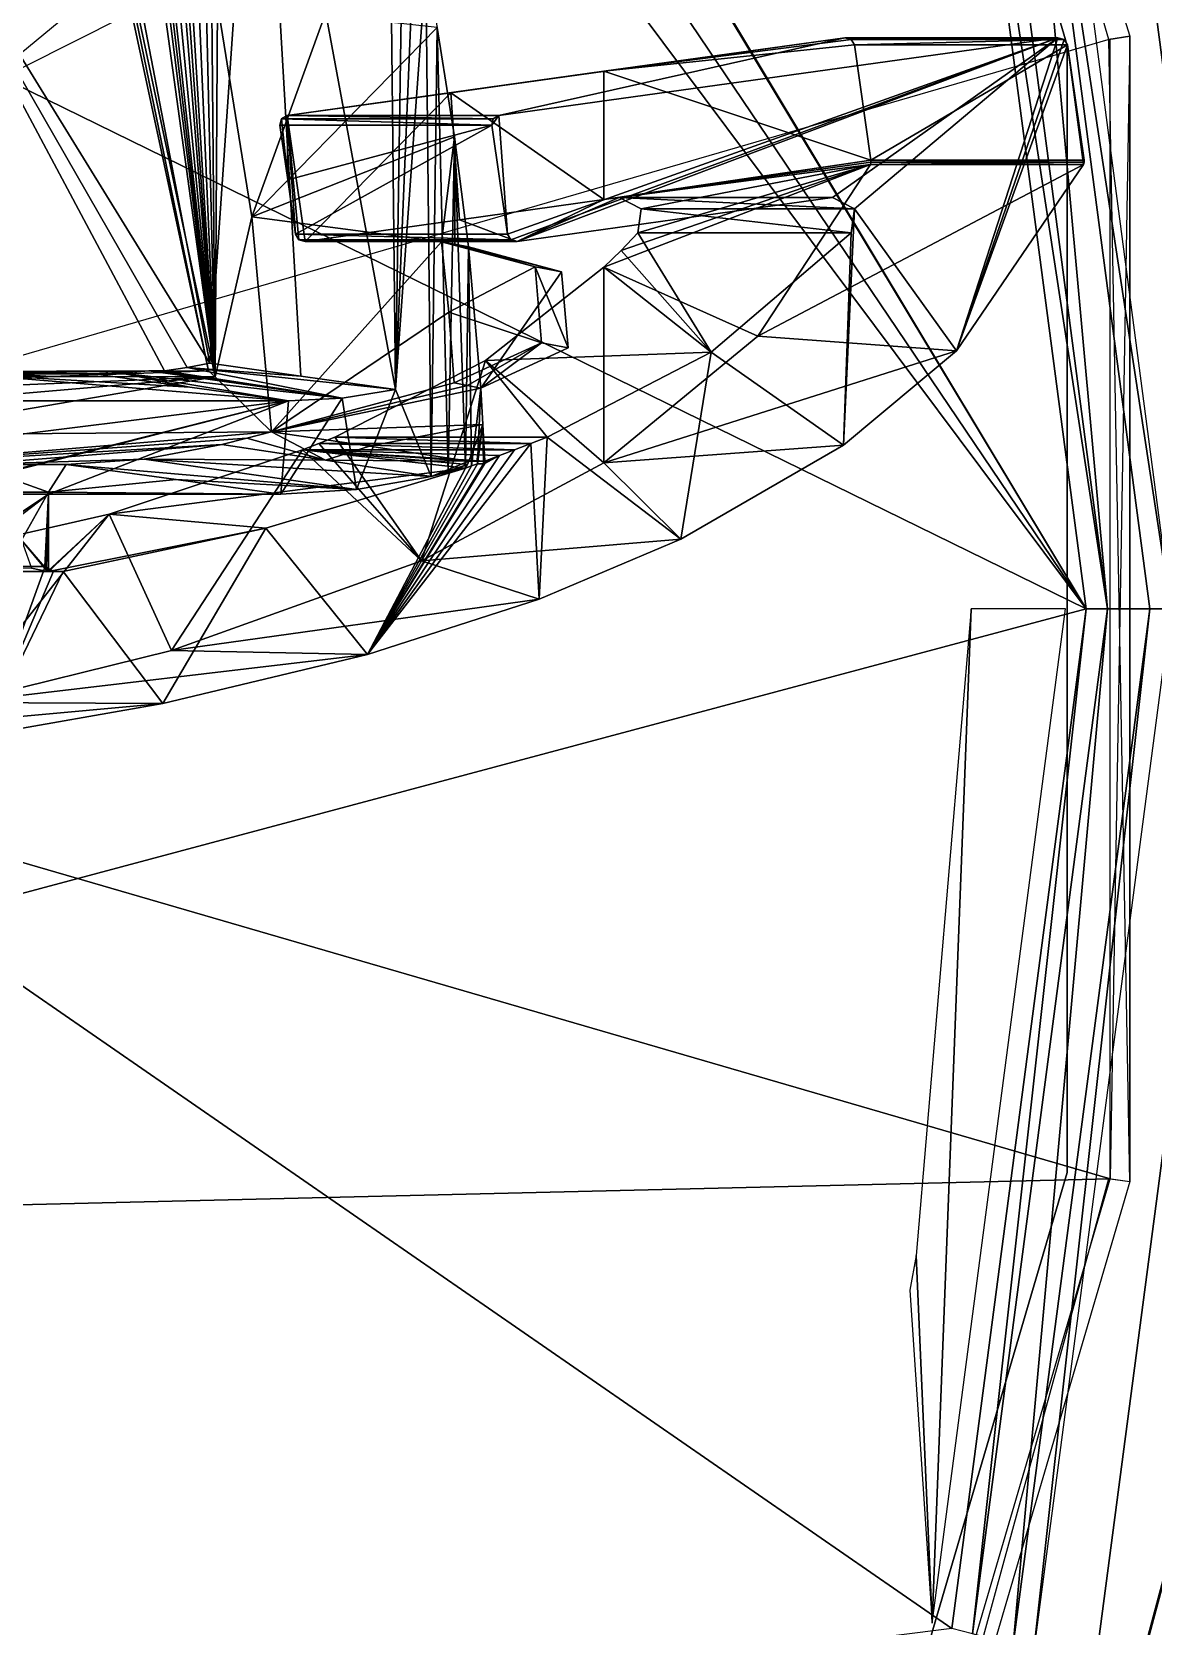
# Model space of a CAD drawing. Header units: millimetres. Extents: x -228 to 228, y -204 to 237.
# Drawn here: x 68.11 to 94.58, y -24.02 to 13.62 of the extents above; entities that cross this region are included whole.
import ezdxf

# ---------------------------------------------------------------- set-up
doc = ezdxf.new("R2010")
doc.units = ezdxf.units.MM
doc.header["$LTSCALE"] = 127.314815
for name, color, linetype in [('1', 7, 'CONTINUOUS'), ('13', 7, 'CONTINUOUS'), ('2215', 7, 'CONTINUOUS'), ('2216', 7, 'CONTINUOUS'), ('2217', 7, 'CONTINUOUS'), ('2218', 7, 'CONTINUOUS'), ('2390', 7, 'CONTINUOUS'), ('2518', 7, 'CONTINUOUS'), ('28', 7, 'CONTINUOUS'), ('3519', 7, 'CONTINUOUS'), ('3522', 7, 'CONTINUOUS'), ('3599', 7, 'CONTINUOUS'), ('3632', 7, 'CONTINUOUS'), ('4964', 7, 'CONTINUOUS'), ('4965', 7, 'CONTINUOUS'), ('4966', 7, 'CONTINUOUS'), ('4967', 7, 'CONTINUOUS'), ('4968', 7, 'CONTINUOUS'), ('4969', 7, 'CONTINUOUS'), ('4970', 7, 'CONTINUOUS'), ('4971', 7, 'CONTINUOUS'), ('4972', 7, 'CONTINUOUS'), ('4973', 7, 'CONTINUOUS'), ('4974', 7, 'CONTINUOUS'), ('4975', 7, 'CONTINUOUS'), ('4989', 7, 'CONTINUOUS'), ('4990', 7, 'CONTINUOUS'), ('5002', 7, 'CONTINUOUS'), ('5003', 7, 'CONTINUOUS'), ('5005', 7, 'CONTINUOUS'), ('5007', 7, 'CONTINUOUS'), ('5009', 7, 'CONTINUOUS'), ('5011', 7, 'CONTINUOUS'), ('5012', 7, 'CONTINUOUS'), ('5013', 7, 'CONTINUOUS'), ('5014', 7, 'CONTINUOUS'), ('5080', 7, 'CONTINUOUS'), ('5081', 7, 'CONTINUOUS'), ('5082', 7, 'CONTINUOUS'), ('5134', 7, 'CONTINUOUS'), ('5161', 7, 'CONTINUOUS'), ('5168', 7, 'CONTINUOUS'), ('5180', 7, 'CONTINUOUS'), ('5183', 7, 'CONTINUOUS'), ('5184', 7, 'CONTINUOUS'), ('5185', 7, 'CONTINUOUS'), ('5186', 7, 'CONTINUOUS'), ('5192', 7, 'CONTINUOUS'), ('5194', 7, 'CONTINUOUS'), ('5253', 7, 'CONTINUOUS'), ('5254', 7, 'CONTINUOUS'), ('5279', 7, 'CONTINUOUS'), ('777', 7, 'CONTINUOUS'), ('778', 7, 'CONTINUOUS')]:
    doc.layers.add(name, color=color, linetype=linetype)

msp = doc.modelspace()

# ---------------------------------------------------------------- linework, layer by layer
at = {"layer": '1', "color": 5, "linetype": 'Continuous'}
for points in [[(96.5, 0, 1037.893), (153.046, 34.485, 1032.773), (93.212, 24.976, 1037.893), (96.5, 0, 1037.893)], [(93.212, -24.976, 1037.893), (170.748, -9.285, 1031.221), (96.5, 0, 1037.893), (93.212, -24.976, 1037.893)], [(163.91, -48.728, 1031.221), (170.748, -9.285, 1031.221), (93.212, -24.976, 1037.893), (163.91, -48.728, 1031.221)]]:
    msp.add_3dface(points, dxfattribs=at)
at = {"layer": '13', "color": 5, "linetype": 'Continuous'}
for points in [[(96.5, 0, 1037.893), (93.212, 24.976, 1037.893), (96.5, 0, 1035.889), (96.5, 0, 1037.893)], [(96.5, 0, 1035.889), (93.212, 24.976, 1037.893), (93.212, 24.976, 1035.889), (96.5, 0, 1035.889)], [(93.212, -24.976, 1037.893), (96.5, 0, 1037.893), (93.212, -24.976, 1035.889), (93.212, -24.976, 1037.893)], [(93.212, -24.976, 1035.889), (96.5, 0, 1037.893), (96.5, 0, 1035.889), (93.212, -24.976, 1035.889)]]:
    msp.add_3dface(points, dxfattribs=at)
at = {"layer": '2215', "color": 5, "linetype": 'Continuous'}
for points in [[(85.051, 38.841, 1083.89), (92.548, 13.306, 1082.49), (92.548, 13.306, 1083.89), (85.051, 38.841, 1083.89)], [(92.548, 13.306, 1082.49), (92.548, -13.306, 1082.49), (92.548, 13.306, 1083.89), (92.548, 13.306, 1082.49)], [(92.548, 13.306, 1083.89), (92.548, -13.306, 1082.49), (92.548, -13.306, 1083.89), (92.548, 13.306, 1083.89)], [(92.548, -13.306, 1083.89), (85.051, -38.841, 1082.49), (85.051, -38.841, 1083.89), (92.548, -13.306, 1083.89)]]:
    msp.add_3dface(points, dxfattribs=at)
at = {"layer": '2216', "color": 5, "linetype": 'Continuous'}
for points in [[(93.569, 13.453, 1086.02), (47.289, 0, 1088.256), (93.569, -13.453, 1086.02), (93.569, 13.453, 1086.02)], [(47.289, 0, 1088.256), (44.975, -14.613, 1088.256), (93.569, -13.453, 1086.02), (47.289, 0, 1088.256)], [(93.569, -13.453, 1086.02), (44.975, -14.613, 1088.256), (85.989, -39.27, 1086.02), (93.569, -13.453, 1086.02)]]:
    msp.add_3dface(points, dxfattribs=at)
at = {"layer": '2217', "color": 5, "linetype": 'Continuous'}
for points in [[(94.033, 13.52, 1082.49), (93.538, 13.448, 1081.99), (85.96, 39.257, 1081.99), (94.033, 13.52, 1082.49)], [(94.033, 13.52, 1082.49), (94.033, -13.52, 1082.49), (93.538, 13.448, 1081.99), (94.033, 13.52, 1082.49)], [(94.033, -13.52, 1082.49), (86.415, -39.464, 1082.49), (93.538, -13.448, 1081.99), (94.033, -13.52, 1082.49)]]:
    msp.add_3dface(points, dxfattribs=at)
at = {"layer": '2218', "color": 5, "linetype": 'Continuous'}
msp.add_3dface([(94.033, -13.52, 1085.521), (94.033, 13.52, 1085.521), (93.569, -13.453, 1086.02), (94.033, -13.52, 1085.521)], dxfattribs=at)
at = {"layer": '2390', "color": 6, "linetype": 'Continuous'}
for points in [[(88.983, -15.266, 1083.99), (89.36, -23.943, 1083.99), (90.283, 0, 1083.99), (88.983, -15.266, 1083.99)], [(89.36, -23.943, 1083.99), (92.512, 0, 1083.99), (90.283, 0, 1083.99), (89.36, -23.943, 1083.99)], [(88.838, -16.088, 1083.99), (89.36, -23.943, 1083.99), (88.983, -15.266, 1083.99), (88.838, -16.088, 1083.99)]]:
    msp.add_3dface(points, dxfattribs=at)
at = {"layer": '2518', "color": 6, "linetype": 'Continuous'}
msp.add_3dface([(66.749, 12.218, 1082.586), (78.505, 18.135, 1083.466), (77.713, 21.273, 1083.466), (66.749, 12.218, 1082.586)], dxfattribs=at)
at = {"layer": '28', "color": 5, "linetype": 'Continuous'}
for points in [[(96.5, 0, 1035.889), (93.212, 24.976, 1035.889), (152.865, 34.39, 1030.783), (96.5, 0, 1035.889)], [(93.212, -24.976, 1035.889), (96.5, 0, 1035.889), (170.52, -9.273, 1029.234), (93.212, -24.976, 1035.889)], [(163.692, -48.663, 1029.234), (93.212, -24.976, 1035.889), (170.52, -9.273, 1029.234), (163.692, -48.663, 1029.234)]]:
    msp.add_3dface(points, dxfattribs=at)
at = {"layer": '3519', "color": 5, "linetype": 'Continuous'}
for points in [[(93.5, 0, 1032.99), (90.314, 24.2, 1032.99), (91.28, 24.459, 1032.99), (93.5, 0, 1032.99)], [(94.5, 0, 1032.99), (93.5, 0, 1032.99), (91.28, 24.459, 1032.99), (94.5, 0, 1032.99)], [(90.314, -24.2, 1032.99), (93.5, 0, 1032.99), (91.28, -24.459, 1032.99), (90.314, -24.2, 1032.99)], [(91.28, -24.459, 1032.99), (93.5, 0, 1032.99), (94.5, 0, 1032.99), (91.28, -24.459, 1032.99)]]:
    msp.add_3dface(points, dxfattribs=at)
at = {"layer": '3522', "color": 5, "linetype": 'Continuous'}
for points in [[(89.831, 24.07, 1035.99), (93, 0, 1035.99), (83.056, 16.548, 1035.99), (89.831, 24.07, 1035.99)], [(93, 0, 1035.99), (83.581, 15.638, 1035.99), (83.056, 16.548, 1035.99), (93, 0, 1035.99)], [(93, 0, 1035.99), (83.056, 14.729, 1035.99), (83.581, 15.638, 1035.99), (93, 0, 1035.99)], [(82.007, 14.729, 1035.99), (93, 0, 1035.99), (64.505, 13.966, 1035.99), (82.007, 14.729, 1035.99)], [(93, 0, 1035.99), (82.007, 14.729, 1035.99), (83.056, 14.729, 1035.99), (93, 0, 1035.99)], [(64.505, 13.966, 1035.99), (93, 0, 1035.99), (65.593, -7.321, 1035.99), (64.505, 13.966, 1035.99)], [(93, 0, 1035.99), (89.831, -24.07, 1035.99), (65.593, -7.321, 1035.99), (93, 0, 1035.99)], [(65.593, -7.321, 1035.99), (89.831, -24.07, 1035.99), (59.839, -27.844, 1035.99), (65.593, -7.321, 1035.99)]]:
    msp.add_3dface(points, dxfattribs=at)
at = {"layer": '3599', "color": 5, "linetype": 'Continuous'}
for points in [[(89.831, 24.07, 1033.49), (90.314, 24.2, 1032.99), (93.5, 0, 1032.99), (89.831, 24.07, 1033.49)], [(93, 0, 1033.49), (89.831, 24.07, 1033.49), (93.5, 0, 1032.99), (93, 0, 1033.49)], [(89.831, -24.07, 1033.49), (93, 0, 1033.49), (90.314, -24.2, 1032.99), (89.831, -24.07, 1033.49)], [(93, 0, 1033.49), (93.5, 0, 1032.99), (90.314, -24.2, 1032.99), (93, 0, 1033.49)]]:
    msp.add_3dface(points, dxfattribs=at)
at = {"layer": '3632', "color": 5, "linetype": 'Continuous'}
for points in [[(91.763, 24.588, 1033.49), (95, 0, 1033.49), (91.28, 24.459, 1032.99), (91.763, 24.588, 1033.49)], [(95, 0, 1033.49), (94.5, 0, 1032.99), (91.28, 24.459, 1032.99), (95, 0, 1033.49)], [(91.763, -24.588, 1033.49), (91.28, -24.459, 1032.99), (94.5, 0, 1032.99), (91.763, -24.588, 1033.49)], [(95, 0, 1033.49), (91.763, -24.588, 1033.49), (94.5, 0, 1032.99), (95, 0, 1033.49)]]:
    msp.add_3dface(points, dxfattribs=at)
at = {"layer": '4964', "color": 6, "linetype": 'Continuous'}
for points in [[(81.611, 12.694, 1080.163), (87.299, 13.488, 1080.176), (74.134, 11.647, 1079.886), (81.611, 12.694, 1080.163)], [(74.134, 11.647, 1079.886), (87.299, 13.488, 1080.176), (79.135, 11.647, 1039.153), (74.134, 11.647, 1079.886)], [(79.135, 11.647, 1039.153), (87.299, 13.488, 1080.176), (92.332, 13.488, 1039.186), (79.135, 11.647, 1039.153)], [(78, 12.189, 1080.09), (81.611, 12.694, 1080.163), (74.134, 11.647, 1079.886), (78, 12.189, 1080.09)]]:
    msp.add_3dface(points, dxfattribs=at)
at = {"layer": '4965', "color": 6, "linetype": 'Continuous'}
for points in [[(92.938, 10.495, 1039.133), (87.905, 10.495, 1080.124), (85.248, 6.444, 1080.053), (92.938, 10.495, 1039.133)], [(89.941, 6.091, 1039.056), (92.938, 10.495, 1039.133), (85.248, 6.444, 1080.053), (89.941, 6.091, 1039.056)], [(81.611, 3.446, 1080.001), (89.941, 6.091, 1039.056), (85.248, 6.444, 1080.053), (81.611, 3.446, 1080.001)], [(87.269, 3.867, 1039.018), (89.941, 6.091, 1039.056), (81.611, 3.446, 1080.001), (87.269, 3.867, 1039.018)], [(83.427, 1.645, 1038.979), (87.269, 3.867, 1039.018), (81.611, 3.446, 1080.001), (83.427, 1.645, 1038.979)], [(77.307, 1.139, 1079.872), (83.427, 1.645, 1038.979), (81.611, 3.446, 1080.001), (77.307, 1.139, 1079.872)], [(80.087, 0.23, 1038.954), (83.427, 1.645, 1038.979), (77.307, 1.139, 1079.872), (80.087, 0.23, 1038.954)], [(71.402, -0.982, 1079.456), (80.087, 0.23, 1038.954), (77.307, 1.139, 1079.872), (71.402, -0.982, 1079.456)], [(76.035, -1.078, 1038.931), (80.087, 0.23, 1038.954), (71.402, -0.982, 1079.456), (76.035, -1.078, 1038.931)], [(66.428, -2.205, 1078.911), (76.035, -1.078, 1038.931), (71.402, -0.982, 1079.456), (66.428, -2.205, 1078.911)], [(71.202, -2.233, 1038.911), (76.035, -1.078, 1038.931), (66.428, -2.205, 1078.911), (71.202, -2.233, 1038.911)], [(60.482, -3.211, 1078.04), (71.202, -2.233, 1038.911), (66.428, -2.205, 1078.911), (60.482, -3.211, 1078.04)], [(66.982, -2.971, 1038.898), (71.202, -2.233, 1038.911), (60.482, -3.211, 1078.04), (66.982, -2.971, 1038.898)]]:
    msp.add_3dface(points, dxfattribs=at)
at = {"layer": '4966', "color": 6, "linetype": 'Continuous'}
for points in [[(92.56, 13.318, 1039.183), (87.527, 13.318, 1080.173), (87.918, 10.598, 1080.126), (92.56, 13.318, 1039.183)], [(92.951, 10.598, 1039.135), (92.56, 13.318, 1039.183), (87.918, 10.598, 1080.126), (92.951, 10.598, 1039.135)]]:
    msp.add_3dface(points, dxfattribs=at)
at = {"layer": '4967', "color": 6, "linetype": 'Continuous'}
for points in [[(73.964, 11.421, 1079.871), (78.964, 11.421, 1039.149), (74.148, 10.132, 1079.861), (73.964, 11.421, 1079.871)], [(78.964, 11.421, 1039.149), (74.331, 8.846, 1079.85), (74.148, 10.132, 1079.861), (78.964, 11.421, 1039.149)], [(79.334, 8.846, 1039.105), (74.331, 8.846, 1079.85), (78.964, 11.421, 1039.149), (79.334, 8.846, 1039.105)]]:
    msp.add_3dface(points, dxfattribs=at)
at = {"layer": '4968', "color": 6, "linetype": 'Continuous'}
for points in [[(78.964, 11.421, 1039.149), (73.964, 11.421, 1079.871), (74.002, 11.569, 1079.876), (78.964, 11.421, 1039.149)], [(74.134, 11.647, 1079.886), (79.002, 11.569, 1039.152), (74.002, 11.569, 1079.876), (74.134, 11.647, 1079.886)], [(79.002, 11.569, 1039.152), (78.964, 11.421, 1039.149), (74.002, 11.569, 1079.876), (79.002, 11.569, 1039.152)], [(74.134, 11.647, 1079.886), (79.135, 11.647, 1039.153), (79.002, 11.569, 1039.152), (74.134, 11.647, 1079.886)]]:
    msp.add_3dface(points, dxfattribs=at)
at = {"layer": '4969', "color": 6, "linetype": 'Continuous'}
for points in [[(82.02, 8.467, 1080.089), (82.416, 8.88, 1080.096), (84.144, 6.062, 1039.056), (82.02, 8.467, 1080.089)], [(84.144, 6.062, 1039.056), (82.416, 8.88, 1080.096), (87.449, 8.88, 1039.105), (84.144, 6.062, 1039.056)], [(81.611, 8.067, 1080.082), (82.02, 8.467, 1080.089), (84.144, 6.062, 1039.056), (81.611, 8.067, 1080.082)], [(78.821, 5.867, 1080.005), (81.611, 8.067, 1080.082), (84.144, 6.062, 1039.056), (78.821, 5.867, 1080.005)], [(80.272, 4.057, 1039.021), (78.821, 5.867, 1080.005), (84.144, 6.062, 1039.056), (80.272, 4.057, 1039.021)], [(75.263, 4.057, 1079.823), (78.821, 5.867, 1080.005), (80.272, 4.057, 1039.021), (75.263, 4.057, 1079.823)]]:
    msp.add_3dface(points, dxfattribs=at)
at = {"layer": '4970', "color": 6, "linetype": 'Continuous'}
for points in [[(78.201, 9.187, 1080.045), (79.562, 8.676, 1039.102), (81.611, 9.664, 1080.11), (78.201, 9.187, 1080.045)], [(87.008, 9.715, 1039.12), (81.975, 9.715, 1080.111), (79.562, 8.676, 1039.102), (87.008, 9.715, 1039.12)], [(79.562, 8.676, 1039.102), (81.975, 9.715, 1080.111), (81.611, 9.664, 1080.11), (79.562, 8.676, 1039.102)], [(74.558, 8.676, 1079.862), (79.562, 8.676, 1039.102), (78.201, 9.187, 1080.045), (74.558, 8.676, 1079.862)]]:
    msp.add_3dface(points, dxfattribs=at)
at = {"layer": '4971', "color": 6, "linetype": 'Continuous'}
for points in [[(81.975, 9.715, 1080.111), (87.008, 9.715, 1039.12), (87.526, 9.449, 1039.115), (81.975, 9.715, 1080.111)], [(82.493, 9.449, 1080.106), (81.975, 9.715, 1080.111), (87.526, 9.449, 1039.115), (82.493, 9.449, 1080.106)], [(87.449, 8.88, 1039.105), (82.416, 8.88, 1080.096), (82.493, 9.449, 1080.106), (87.449, 8.88, 1039.105)], [(87.449, 8.88, 1039.105), (82.493, 9.449, 1080.106), (87.526, 9.449, 1039.115), (87.449, 8.88, 1039.105)]]:
    msp.add_3dface(points, dxfattribs=at)
at = {"layer": '4972', "color": 6, "linetype": 'Continuous'}
for points in [[(74.331, 8.846, 1079.85), (79.334, 8.846, 1039.105), (79.413, 8.714, 1039.102), (74.331, 8.846, 1079.85)], [(74.331, 8.846, 1079.85), (79.413, 8.714, 1039.102), (74.409, 8.714, 1079.853), (74.331, 8.846, 1079.85)], [(79.562, 8.676, 1039.102), (74.558, 8.676, 1079.862), (74.409, 8.714, 1079.853), (79.562, 8.676, 1039.102)], [(79.413, 8.714, 1039.102), (79.562, 8.676, 1039.102), (74.409, 8.714, 1079.853), (79.413, 8.714, 1039.102)]]:
    msp.add_3dface(points, dxfattribs=at)
at = {"layer": '4973', "color": 6, "linetype": 'Continuous'}
for points in [[(92.332, 13.488, 1039.186), (87.299, 13.488, 1080.176), (87.449, 13.449, 1080.176), (92.332, 13.488, 1039.186)], [(92.332, 13.488, 1039.186), (87.449, 13.449, 1080.176), (92.482, 13.449, 1039.185), (92.332, 13.488, 1039.186)], [(87.449, 13.449, 1080.176), (87.527, 13.318, 1080.173), (92.482, 13.449, 1039.185), (87.449, 13.449, 1080.176)], [(87.527, 13.318, 1080.173), (92.56, 13.318, 1039.183), (92.482, 13.449, 1039.185), (87.527, 13.318, 1080.173)]]:
    msp.add_3dface(points, dxfattribs=at)
at = {"layer": '4974', "color": 6, "linetype": 'Continuous'}
for points in [[(87.905, 10.495, 1080.124), (92.938, 10.495, 1039.133), (92.951, 10.546, 1039.134), (87.905, 10.495, 1080.124)], [(87.918, 10.546, 1080.125), (87.905, 10.495, 1080.124), (92.951, 10.546, 1039.134), (87.918, 10.546, 1080.125)], [(92.951, 10.598, 1039.135), (87.918, 10.598, 1080.126), (87.918, 10.546, 1080.125), (92.951, 10.598, 1039.135)], [(92.951, 10.598, 1039.135), (87.918, 10.546, 1080.125), (92.951, 10.546, 1039.134), (92.951, 10.598, 1039.135)]]:
    msp.add_3dface(points, dxfattribs=at)
at = {"layer": '4975', "color": 6, "linetype": 'Continuous'}
for points in [[(69.935, 2.241, 1079.377), (74.497, 3.76, 1079.772), (78.344, 3.326, 1039.01), (69.935, 2.241, 1079.377)], [(78.612, 3.492, 1040.535), (78.425, 3.492, 1042.057), (74.497, 3.76, 1079.772), (78.612, 3.492, 1040.535)], [(74.497, 3.76, 1079.772), (78.425, 3.492, 1042.057), (78.39, 3.409, 1040.514), (74.497, 3.76, 1079.772)], [(78.8, 3.492, 1039.01), (78.612, 3.492, 1040.535), (74.497, 3.76, 1079.772), (78.8, 3.492, 1039.01)], [(79.151, 3.624, 1039.013), (78.8, 3.492, 1039.01), (74.497, 3.76, 1079.772), (79.151, 3.624, 1039.013)], [(79.502, 3.76, 1039.016), (79.151, 3.624, 1039.013), (74.497, 3.76, 1079.772), (79.502, 3.76, 1039.016)], [(78.344, 3.326, 1039.01), (74.497, 3.76, 1079.772), (78.39, 3.409, 1040.514), (78.344, 3.326, 1039.01)], [(73.634, 1.908, 1038.983), (69.935, 2.241, 1079.377), (78.344, 3.326, 1039.01), (73.634, 1.908, 1038.983)], [(63.971, 0.883, 1078.642), (69.935, 2.241, 1079.377), (68.475, 0.883, 1041.961), (63.971, 0.883, 1078.642)], [(68.475, 0.883, 1041.961), (69.935, 2.241, 1079.377), (68.488, 0.885, 1041.96), (68.475, 0.883, 1041.961)], [(68.488, 0.885, 1041.96), (69.935, 2.241, 1079.377), (68.5, 0.887, 1041.96), (68.488, 0.885, 1041.96)], [(68.5, 0.887, 1041.96), (69.935, 2.241, 1079.377), (73.634, 1.908, 1038.983), (68.5, 0.887, 1041.96)], [(68.843, 0.883, 1038.966), (68.5, 0.887, 1041.96), (73.634, 1.908, 1038.983), (68.843, 0.883, 1038.966)], [(68.5, 0.885, 1041.86), (68.5, 0.887, 1041.96), (68.843, 0.883, 1038.966), (68.5, 0.885, 1041.86)], [(68.5, 0.883, 1041.76), (68.5, 0.885, 1041.86), (68.843, 0.883, 1038.966), (68.5, 0.883, 1041.76)]]:
    msp.add_3dface(points, dxfattribs=at)
at = {"layer": '4989', "color": 6, "linetype": 'Continuous'}
for points in [[(87.299, 13.488, 1080.176), (81.611, 12.694, 1080.163), (87.449, 13.449, 1080.176), (87.299, 13.488, 1080.176)], [(81.611, 12.694, 1080.163), (87.527, 13.318, 1080.173), (87.449, 13.449, 1080.176), (81.611, 12.694, 1080.163)], [(87.527, 13.318, 1080.173), (81.611, 12.694, 1080.163), (87.918, 10.598, 1080.126), (87.527, 13.318, 1080.173)], [(87.918, 10.598, 1080.126), (81.611, 12.694, 1080.163), (81.611, 9.664, 1080.11), (87.918, 10.598, 1080.126)], [(81.611, 9.664, 1080.11), (81.975, 9.715, 1080.111), (87.918, 10.598, 1080.126), (81.611, 9.664, 1080.11)], [(87.918, 10.546, 1080.125), (87.918, 10.598, 1080.126), (81.975, 9.715, 1080.111), (87.918, 10.546, 1080.125)], [(81.975, 9.715, 1080.111), (87.905, 10.495, 1080.124), (87.918, 10.546, 1080.125), (81.975, 9.715, 1080.111)], [(85.248, 6.444, 1080.053), (87.905, 10.495, 1080.124), (81.611, 8.067, 1080.082), (85.248, 6.444, 1080.053)], [(87.905, 10.495, 1080.124), (82.02, 8.467, 1080.089), (81.611, 8.067, 1080.082), (87.905, 10.495, 1080.124)], [(87.905, 10.495, 1080.124), (81.975, 9.715, 1080.111), (82.493, 9.449, 1080.106), (87.905, 10.495, 1080.124)], [(87.905, 10.495, 1080.124), (82.416, 8.88, 1080.096), (82.02, 8.467, 1080.089), (87.905, 10.495, 1080.124)], [(82.416, 8.88, 1080.096), (87.905, 10.495, 1080.124), (82.493, 9.449, 1080.106), (82.416, 8.88, 1080.096)], [(81.611, 3.446, 1080.001), (85.248, 6.444, 1080.053), (81.611, 8.067, 1080.082), (81.611, 3.446, 1080.001)]]:
    msp.add_3dface(points, dxfattribs=at)
at = {"layer": '4990', "color": 6, "linetype": 'Continuous'}
for points in [[(81.611, 12.694, 1080.163), (78, 12.189, 1080.09), (81.611, 9.664, 1080.11), (81.611, 12.694, 1080.163)], [(78, 12.189, 1080.09), (74.134, 11.647, 1079.886), (74.558, 8.676, 1079.862), (78, 12.189, 1080.09)], [(78, 12.189, 1080.09), (74.558, 8.676, 1079.862), (78.201, 9.187, 1080.045), (78, 12.189, 1080.09)], [(78, 12.189, 1080.09), (78.201, 9.187, 1080.045), (81.611, 9.664, 1080.11), (78, 12.189, 1080.09)], [(73.964, 11.421, 1079.871), (74.148, 10.132, 1079.861), (74.002, 11.569, 1079.876), (73.964, 11.421, 1079.871)], [(74.148, 10.132, 1079.861), (74.134, 11.647, 1079.886), (74.002, 11.569, 1079.876), (74.148, 10.132, 1079.861)], [(74.331, 8.846, 1079.85), (74.134, 11.647, 1079.886), (74.148, 10.132, 1079.861), (74.331, 8.846, 1079.85)], [(74.134, 11.647, 1079.886), (74.331, 8.846, 1079.85), (74.409, 8.714, 1079.853), (74.134, 11.647, 1079.886)], [(74.558, 8.676, 1079.862), (74.134, 11.647, 1079.886), (74.409, 8.714, 1079.853), (74.558, 8.676, 1079.862)], [(81.611, 3.446, 1080.001), (81.611, 8.067, 1080.082), (78.821, 5.867, 1080.005), (81.611, 3.446, 1080.001)], [(77.307, 1.139, 1079.872), (78.821, 5.867, 1080.005), (75.263, 4.057, 1079.823), (77.307, 1.139, 1079.872)], [(77.307, 1.139, 1079.872), (81.611, 3.446, 1080.001), (78.821, 5.867, 1080.005), (77.307, 1.139, 1079.872)], [(74.497, 3.76, 1079.772), (77.307, 1.139, 1079.872), (74.88, 3.91, 1079.798), (74.497, 3.76, 1079.772)], [(77.307, 1.139, 1079.872), (75.263, 4.057, 1079.823), (74.88, 3.91, 1079.798), (77.307, 1.139, 1079.872)], [(71.402, -0.982, 1079.456), (74.497, 3.76, 1079.772), (69.935, 2.241, 1079.377), (71.402, -0.982, 1079.456)], [(71.402, -0.982, 1079.456), (77.307, 1.139, 1079.872), (74.497, 3.76, 1079.772), (71.402, -0.982, 1079.456)], [(66.428, -2.205, 1078.911), (69.935, 2.241, 1079.377), (63.971, 0.883, 1078.642), (66.428, -2.205, 1078.911)], [(66.428, -2.205, 1078.911), (71.402, -0.982, 1079.456), (69.935, 2.241, 1079.377), (66.428, -2.205, 1078.911)]]:
    msp.add_3dface(points, dxfattribs=at)
at = {"layer": '5002', "color": 6, "linetype": 'Continuous'}
for points in [[(72.49, 14.29, 1079.665), (73.303, 9.259, 1079.665), (75.024, 14.019, 1059.818), (72.49, 14.29, 1079.665)], [(75.024, 14.019, 1059.818), (73.303, 9.259, 1079.665), (77.673, 13.73, 1039.01), (75.024, 14.019, 1059.818)], [(77.673, 13.73, 1039.01), (73.303, 9.259, 1079.665), (78.086, 11.146, 1039.01), (77.673, 13.73, 1039.01)], [(78.086, 11.146, 1039.01), (73.303, 9.259, 1079.665), (77.781, 8.671, 1044.01), (78.086, 11.146, 1039.01)], [(78.096, 8.61, 1041.518), (78.086, 11.146, 1039.01), (77.781, 8.671, 1044.01), (78.096, 8.61, 1041.518)], [(78.413, 8.549, 1039.01), (78.086, 11.146, 1039.01), (78.096, 8.61, 1041.518), (78.413, 8.549, 1039.01)], [(73.303, 9.259, 1079.665), (73.767, 4.184, 1079.665), (77.781, 8.671, 1044.01), (73.303, 9.259, 1079.665)], [(77.781, 8.671, 1044.01), (73.767, 4.184, 1079.665), (77.949, 7.005, 1044.01), (77.781, 8.671, 1044.01)], [(77.949, 7.005, 1044.01), (73.767, 4.184, 1079.665), (78.081, 5.337, 1044.01), (77.949, 7.005, 1044.01)], [(78.081, 5.337, 1044.01), (73.767, 4.184, 1079.665), (78.392, 5.276, 1041.517), (78.081, 5.337, 1044.01)], [(78.392, 5.276, 1041.517), (73.767, 4.184, 1079.665), (78.705, 5.215, 1039.01), (78.392, 5.276, 1041.517)], [(78.705, 5.215, 1039.01), (73.767, 4.184, 1079.665), (78.757, 4.354, 1039.01), (78.705, 5.215, 1039.01)], [(73.767, 4.184, 1079.665), (76.078, 3.84, 1061.018), (78.757, 4.354, 1039.01), (73.767, 4.184, 1079.665)], [(76.078, 3.84, 1061.018), (78.425, 3.492, 1042.057), (78.757, 4.354, 1039.01), (76.078, 3.84, 1061.018)], [(78.425, 3.492, 1042.057), (78.612, 3.492, 1040.535), (78.757, 4.354, 1039.01), (78.425, 3.492, 1042.057)], [(78.612, 3.492, 1040.535), (78.8, 3.492, 1039.01), (78.757, 4.354, 1039.01), (78.612, 3.492, 1040.535)]]:
    msp.add_3dface(points, dxfattribs=at)
at = {"layer": '5003', "color": 6, "linetype": 'Continuous'}
for points in [[(73.463, 22.61, 1039.01), (76.541, 19.055, 1039.01), (76.689, 5.178, 1039.01), (73.463, 22.61, 1039.01)], [(76.541, 19.055, 1039.01), (76.879, 17.642, 1039.01), (76.689, 5.178, 1039.01), (76.541, 19.055, 1039.01)], [(76.879, 17.642, 1039.01), (77.153, 16.402, 1039.01), (76.689, 5.178, 1039.01), (76.879, 17.642, 1039.01)], [(77.153, 16.402, 1039.01), (77.407, 15.158, 1039.01), (76.689, 5.178, 1039.01), (77.153, 16.402, 1039.01)], [(76.689, 5.178, 1039.01), (77.407, 15.158, 1039.01), (77.531, 3.131, 1039.01), (76.689, 5.178, 1039.01)], [(77.407, 15.158, 1039.01), (77.673, 13.73, 1039.01), (77.531, 3.131, 1039.01), (77.407, 15.158, 1039.01)], [(77.531, 3.131, 1039.01), (77.673, 13.73, 1039.01), (77.938, 3.229, 1039.01), (77.531, 3.131, 1039.01)], [(77.673, 13.73, 1039.01), (78.086, 11.146, 1039.01), (77.938, 3.229, 1039.01), (77.673, 13.73, 1039.01)], [(78.086, 11.146, 1039.01), (78.344, 3.326, 1039.01), (77.938, 3.229, 1039.01), (78.086, 11.146, 1039.01)], [(78.344, 3.326, 1039.01), (78.086, 11.146, 1039.01), (78.413, 8.549, 1039.01), (78.344, 3.326, 1039.01)], [(78.487, 3.377, 1039.009), (78.344, 3.326, 1039.01), (78.413, 8.549, 1039.01), (78.487, 3.377, 1039.009)], [(78.487, 3.377, 1039.009), (78.413, 8.549, 1039.01), (78.705, 5.215, 1039.01), (78.487, 3.377, 1039.009)], [(78.705, 5.215, 1039.01), (78.413, 8.549, 1039.01), (80.613, 7.956, 1039.01), (78.705, 5.215, 1039.01)], [(80.77, 6.163, 1039.01), (78.705, 5.215, 1039.01), (80.613, 7.956, 1039.01), (80.77, 6.163, 1039.01)], [(65.266, 4.913, 1039.01), (74.163, 4.913, 1039.01), (65.339, 3.814, 1039.01), (65.266, 4.913, 1039.01)], [(65.339, 3.814, 1039.01), (74.163, 4.913, 1039.01), (65.394, 2.712, 1039.01), (65.339, 3.814, 1039.01)], [(65.394, 2.712, 1039.01), (74.163, 4.913, 1039.01), (65.5, 2.712, 1039.01), (65.394, 2.712, 1039.01)], [(65.5, 2.712, 1039.01), (74.163, 4.913, 1039.01), (68.5, 2.712, 1039.01), (65.5, 2.712, 1039.01)], [(68.5, 2.712, 1039.01), (74.163, 4.913, 1039.01), (73.985, 2.712, 1039.01), (68.5, 2.712, 1039.01)], [(74.163, 4.913, 1039.01), (75.434, 4.979, 1039.01), (73.985, 2.712, 1039.01), (74.163, 4.913, 1039.01)], [(73.985, 2.712, 1039.01), (75.434, 4.979, 1039.01), (75.771, 2.818, 1039.01), (73.985, 2.712, 1039.01)], [(75.434, 4.979, 1039.01), (76.689, 5.178, 1039.01), (75.771, 2.818, 1039.01), (75.434, 4.979, 1039.01)], [(75.771, 2.818, 1039.01), (76.689, 5.178, 1039.01), (77.531, 3.131, 1039.01), (75.771, 2.818, 1039.01)], [(78.629, 3.429, 1039.01), (78.487, 3.377, 1039.009), (78.705, 5.215, 1039.01), (78.629, 3.429, 1039.01)], [(78.629, 3.429, 1039.01), (78.705, 5.215, 1039.01), (78.757, 4.354, 1039.01), (78.629, 3.429, 1039.01)], [(78.774, 3.429, 1039.01), (78.629, 3.429, 1039.01), (78.757, 4.354, 1039.01), (78.774, 3.429, 1039.01)], [(78.8, 3.492, 1039.01), (78.774, 3.429, 1039.01), (78.757, 4.354, 1039.01), (78.8, 3.492, 1039.01)], [(78.8, 3.492, 1039.01), (78.788, 3.433, 1039.01), (78.774, 3.429, 1039.01), (78.8, 3.492, 1039.01)], [(78.8, 3.492, 1039.01), (78.801, 3.464, 1039.01), (78.788, 3.433, 1039.01), (78.8, 3.492, 1039.01)], [(78.801, 3.464, 1039.01), (78.802, 3.436, 1039.01), (78.788, 3.433, 1039.01), (78.801, 3.464, 1039.01)], [(66.258, 1, 1039.01), (65.5, 0.712, 1039.01), (68.5, 2.712, 1039.01), (66.258, 1, 1039.01)], [(65.5, 0.712, 1039.01), (65.5, 2.712, 1039.01), (68.5, 2.712, 1039.01), (65.5, 0.712, 1039.01)], [(68.415, 1, 1039.01), (66.258, 1, 1039.01), (68.5, 2.712, 1039.01), (68.415, 1, 1039.01)], [(68.456, 0.968, 1039.01), (68.415, 1, 1039.01), (68.5, 2.712, 1039.01), (68.456, 0.968, 1039.01)], [(68.5, 0.94, 1039.01), (68.456, 0.968, 1039.01), (68.5, 2.712, 1039.01), (68.5, 0.94, 1039.01)]]:
    msp.add_3dface(points, dxfattribs=at)
at = {"layer": '5005', "color": 6, "linetype": 'Continuous'}
for points in [[(68.5, 2.755, 1041.424), (66.666, 3.41, 1078.948), (65.5, 2.755, 1041.424), (68.5, 2.755, 1041.424)], [(68.913, 3.414, 1079.212), (66.666, 3.41, 1078.948), (68.5, 2.755, 1041.424), (68.913, 3.414, 1079.212)], [(68.913, 3.414, 1079.212), (68.5, 2.755, 1041.424), (71.513, 3.055, 1058.624), (68.913, 3.414, 1079.212)], [(73.985, 2.712, 1039.01), (71.513, 3.055, 1058.624), (68.5, 2.755, 1041.424), (73.985, 2.712, 1039.01)], [(68.5, 2.712, 1039.01), (73.985, 2.712, 1039.01), (68.5, 2.755, 1041.424), (68.5, 2.712, 1039.01)]]:
    msp.add_3dface(points, dxfattribs=at)
at = {"layer": '5007', "color": 6, "linetype": 'Continuous'}
for points in [[(72.434, 5.483, 1079.566), (69.873, 24.018, 1079.665), (68.411, 24.429, 1079.566), (72.434, 5.483, 1079.566)], [(70.234, 22.939, 1079.665), (69.873, 24.018, 1079.665), (72.434, 5.483, 1079.566), (70.234, 22.939, 1079.665)], [(70.458, 22.242, 1079.665), (70.234, 22.939, 1079.665), (72.434, 5.483, 1079.566), (70.458, 22.242, 1079.665)], [(70.675, 21.543, 1079.665), (70.458, 22.242, 1079.665), (72.434, 5.483, 1079.566), (70.675, 21.543, 1079.665)], [(70.998, 20.452, 1079.665), (70.675, 21.543, 1079.665), (72.434, 5.483, 1079.566), (70.998, 20.452, 1079.665)], [(71.305, 19.357, 1079.665), (70.998, 20.452, 1079.665), (72.434, 5.483, 1079.566), (71.305, 19.357, 1079.665)], [(71.493, 18.649, 1079.665), (71.305, 19.357, 1079.665), (72.434, 5.483, 1079.566), (71.493, 18.649, 1079.665)], [(71.675, 17.939, 1079.665), (71.493, 18.649, 1079.665), (72.434, 5.483, 1079.566), (71.675, 17.939, 1079.665)], [(71.942, 16.834, 1079.665), (71.675, 17.939, 1079.665), (72.434, 5.483, 1079.566), (71.942, 16.834, 1079.665)], [(72.193, 15.724, 1079.665), (71.942, 16.834, 1079.665), (72.434, 5.483, 1079.566), (72.193, 15.724, 1079.665)], [(72.345, 15.008, 1079.665), (72.193, 15.724, 1079.665), (72.434, 5.483, 1079.566), (72.345, 15.008, 1079.665)], [(72.49, 14.29, 1079.665), (72.345, 15.008, 1079.665), (72.434, 5.483, 1079.566), (72.49, 14.29, 1079.665)], [(73.303, 9.259, 1079.665), (72.49, 14.29, 1079.665), (72.434, 5.483, 1079.566), (73.303, 9.259, 1079.665)], [(73.767, 4.184, 1079.665), (73.303, 9.259, 1079.665), (72.434, 5.483, 1079.566), (73.767, 4.184, 1079.665)], [(64.43, 4.109, 1078.656), (73.767, 4.184, 1079.665), (72.434, 5.483, 1079.566), (64.43, 4.109, 1078.656)], [(64.656, 4.814, 1078.694), (64.43, 4.109, 1078.656), (72.434, 5.483, 1079.566), (64.656, 4.814, 1078.694)], [(64.602, 5.494, 1078.694), (64.63, 5.154, 1078.694), (68.571, 5.487, 1079.189), (64.602, 5.494, 1078.694)], [(68.571, 5.487, 1079.189), (64.63, 5.154, 1078.694), (72.434, 5.483, 1079.566), (68.571, 5.487, 1079.189)], [(64.63, 5.154, 1078.694), (64.656, 4.814, 1078.694), (72.434, 5.483, 1079.566), (64.63, 5.154, 1078.694)], [(73.767, 4.184, 1079.665), (64.43, 3.404, 1078.65), (73.186, 4.035, 1079.62), (73.767, 4.184, 1079.665)], [(64.43, 3.404, 1078.65), (73.767, 4.184, 1079.665), (64.43, 4.109, 1078.656), (64.43, 3.404, 1078.65)], [(73.186, 4.035, 1079.62), (64.43, 3.404, 1078.65), (72.595, 3.884, 1079.571), (73.186, 4.035, 1079.62)], [(64.43, 3.404, 1078.65), (66.666, 3.41, 1078.948), (72.595, 3.884, 1079.571), (64.43, 3.404, 1078.65)], [(72.595, 3.884, 1079.571), (66.666, 3.41, 1078.948), (70.761, 3.533, 1079.404), (72.595, 3.884, 1079.571)], [(66.666, 3.41, 1078.948), (68.913, 3.414, 1079.212), (70.761, 3.533, 1079.404), (66.666, 3.41, 1078.948)]]:
    msp.add_3dface(points, dxfattribs=at)
at = {"layer": '5009', "color": 6, "linetype": 'Continuous'}
for points in [[(69.291, 21.468, 1074.21), (73.463, 22.61, 1039.01), (72.308, 5.805, 1074.21), (69.291, 21.468, 1074.21)], [(72.308, 5.805, 1074.21), (73.463, 22.61, 1039.01), (74.457, 5.497, 1056.954), (72.308, 5.805, 1074.21)], [(76.689, 5.178, 1039.01), (74.457, 5.497, 1056.954), (73.463, 22.61, 1039.01), (76.689, 5.178, 1039.01)]]:
    msp.add_3dface(points, dxfattribs=at)
at = {"layer": '5011', "color": 6, "linetype": 'Continuous'}
for points in [[(74.163, 4.913, 1039.01), (65.266, 4.913, 1039.01), (66.494, 5.55, 1075.51), (74.163, 4.913, 1039.01)], [(74.163, 4.913, 1039.01), (66.494, 5.55, 1075.51), (71.837, 5.235, 1057.473), (74.163, 4.913, 1039.01)], [(66.494, 5.55, 1075.51), (69.559, 5.55, 1075.51), (71.837, 5.235, 1057.473), (66.494, 5.55, 1075.51)]]:
    msp.add_3dface(points, dxfattribs=at)
at = {"layer": '5012', "color": 6, "linetype": 'Continuous'}
for points in [[(73.767, 4.184, 1079.665), (73.186, 4.035, 1079.62), (75.039, 3.51, 1059.487), (73.767, 4.184, 1079.665)], [(76.078, 3.84, 1061.018), (73.767, 4.184, 1079.665), (75.039, 3.51, 1059.487), (76.078, 3.84, 1061.018)], [(73.186, 4.035, 1079.62), (72.595, 3.884, 1079.571), (75.039, 3.51, 1059.487), (73.186, 4.035, 1079.62)], [(78.425, 3.492, 1042.057), (76.078, 3.84, 1061.018), (75.039, 3.51, 1059.487), (78.425, 3.492, 1042.057)], [(77.531, 3.131, 1039.01), (78.425, 3.492, 1042.057), (75.039, 3.51, 1059.487), (77.531, 3.131, 1039.01)], [(78.39, 3.409, 1040.514), (78.425, 3.492, 1042.057), (77.531, 3.131, 1039.01), (78.39, 3.409, 1040.514)], [(78.39, 3.409, 1040.514), (77.531, 3.131, 1039.01), (77.938, 3.229, 1039.01), (78.39, 3.409, 1040.514)], [(78.344, 3.326, 1039.01), (78.39, 3.409, 1040.514), (77.938, 3.229, 1039.01), (78.344, 3.326, 1039.01)]]:
    msp.add_3dface(points, dxfattribs=at)
at = {"layer": '5013', "color": 6, "linetype": 'Continuous'}
for points in [[(72.595, 3.884, 1079.571), (70.761, 3.533, 1079.404), (75.039, 3.51, 1059.487), (72.595, 3.884, 1079.571)], [(68.913, 3.414, 1079.212), (75.771, 2.818, 1039.01), (70.761, 3.533, 1079.404), (68.913, 3.414, 1079.212)], [(75.771, 2.818, 1039.01), (68.913, 3.414, 1079.212), (71.513, 3.055, 1058.624), (75.771, 2.818, 1039.01)], [(75.771, 2.818, 1039.01), (77.531, 3.131, 1039.01), (70.761, 3.533, 1079.404), (75.771, 2.818, 1039.01)], [(70.761, 3.533, 1079.404), (77.531, 3.131, 1039.01), (75.039, 3.51, 1059.487), (70.761, 3.533, 1079.404)], [(73.985, 2.712, 1039.01), (75.771, 2.818, 1039.01), (71.513, 3.055, 1058.624), (73.985, 2.712, 1039.01)]]:
    msp.add_3dface(points, dxfattribs=at)
at = {"layer": '5014', "color": 6, "linetype": 'Continuous'}
for points in [[(71.774, 5.701, 1074.21), (75.434, 4.979, 1039.01), (71.236, 5.622, 1074.21), (71.774, 5.701, 1074.21)], [(72.308, 5.805, 1074.21), (74.457, 5.497, 1056.954), (71.774, 5.701, 1074.21), (72.308, 5.805, 1074.21)], [(76.689, 5.178, 1039.01), (75.434, 4.979, 1039.01), (71.774, 5.701, 1074.21), (76.689, 5.178, 1039.01)], [(74.457, 5.497, 1056.954), (76.689, 5.178, 1039.01), (71.774, 5.701, 1074.21), (74.457, 5.497, 1056.954)], [(69.559, 5.55, 1075.51), (70.216, 5.568, 1075.51), (71.837, 5.235, 1057.473), (69.559, 5.55, 1075.51)], [(70.87, 5.621, 1075.51), (75.434, 4.979, 1039.01), (70.216, 5.568, 1075.51), (70.87, 5.621, 1075.51)], [(75.434, 4.979, 1039.01), (74.163, 4.913, 1039.01), (70.216, 5.568, 1075.51), (75.434, 4.979, 1039.01)], [(70.216, 5.568, 1075.51), (74.163, 4.913, 1039.01), (71.837, 5.235, 1057.473), (70.216, 5.568, 1075.51)], [(71.055, 5.621, 1074.868), (75.434, 4.979, 1039.01), (70.87, 5.621, 1075.51), (71.055, 5.621, 1074.868)], [(71.236, 5.622, 1074.21), (75.434, 4.979, 1039.01), (71.055, 5.621, 1074.868), (71.236, 5.622, 1074.21)]]:
    msp.add_3dface(points, dxfattribs=at)
at = {"layer": '5080', "color": 6, "linetype": 'Continuous'}
for points in [[(61.093, 27.015, 1075.51), (66.564, 5.61, 1075.51), (68.227, 24.522, 1075.51), (61.093, 27.015, 1075.51)], [(68.227, 24.522, 1075.51), (66.564, 5.61, 1075.51), (72.281, 5.624, 1075.51), (68.227, 24.522, 1075.51)]]:
    msp.add_3dface(points, dxfattribs=at)
at = {"layer": '5081', "color": 6, "linetype": 'Continuous'}
for points in [[(66.489, 5.61, 1075.51), (66.443, 5.61, 1074.21), (71.236, 5.622, 1074.21), (66.489, 5.61, 1075.51)], [(66.489, 5.61, 1075.51), (71.236, 5.622, 1074.21), (70.87, 5.621, 1075.51), (66.489, 5.61, 1075.51)], [(71.236, 5.622, 1074.21), (71.055, 5.621, 1074.868), (70.87, 5.621, 1075.51), (71.236, 5.622, 1074.21)]]:
    msp.add_3dface(points, dxfattribs=at)
at = {"layer": '5082', "color": 6, "linetype": 'Continuous'}
for points in [[(66.491, 5.58, 1075.51), (66.489, 5.61, 1075.51), (70.87, 5.621, 1075.51), (66.491, 5.58, 1075.51)], [(66.494, 5.55, 1075.51), (66.491, 5.58, 1075.51), (70.87, 5.621, 1075.51), (66.494, 5.55, 1075.51)], [(66.494, 5.55, 1075.51), (70.87, 5.621, 1075.51), (69.559, 5.55, 1075.51), (66.494, 5.55, 1075.51)], [(70.87, 5.621, 1075.51), (70.216, 5.568, 1075.51), (69.559, 5.55, 1075.51), (70.87, 5.621, 1075.51)]]:
    msp.add_3dface(points, dxfattribs=at)
at = {"layer": '5134', "color": 6, "linetype": 'Continuous'}
for points in [[(64.602, 5.494, 1078.694), (68.571, 5.487, 1079.189), (64.987, 5.58, 1076.26), (64.602, 5.494, 1078.694)], [(68.571, 5.487, 1079.189), (66.54, 5.584, 1076.26), (64.987, 5.58, 1076.26), (68.571, 5.487, 1079.189)], [(68.571, 5.487, 1079.189), (66.564, 5.61, 1075.51), (66.54, 5.584, 1076.26), (68.571, 5.487, 1079.189)], [(66.564, 5.61, 1075.51), (68.571, 5.487, 1079.189), (72.281, 5.624, 1075.51), (66.564, 5.61, 1075.51)], [(68.571, 5.487, 1079.189), (72.434, 5.483, 1079.566), (72.281, 5.624, 1075.51), (68.571, 5.487, 1079.189)]]:
    msp.add_3dface(points, dxfattribs=at)
at = {"layer": '5161', "color": 6, "linetype": 'Continuous'}
for points in [[(63.971, 0.883, 1078.642), (68.475, 0.883, 1041.961), (68.1, 0.965, 1041.938), (63.971, 0.883, 1078.642)], [(68.415, 1, 1039.01), (68.456, 0.968, 1039.01), (68.42, 1, 1038.968), (68.415, 1, 1039.01)], [(68.456, 0.968, 1039.01), (68.5, 0.94, 1039.01), (68.42, 1, 1038.968), (68.456, 0.968, 1039.01)], [(68.42, 1, 1038.968), (68.5, 0.94, 1039.01), (68.618, 0.893, 1038.966), (68.42, 1, 1038.968)], [(68.5, 0.94, 1039.01), (68.5, 0.882, 1040.321), (68.618, 0.893, 1038.966), (68.5, 0.94, 1039.01)], [(68.5, 0.883, 1041.76), (68.843, 0.883, 1038.966), (68.618, 0.893, 1038.966), (68.5, 0.883, 1041.76)], [(68.5, 0.882, 1040.321), (68.5, 0.883, 1041.76), (68.618, 0.893, 1038.966), (68.5, 0.882, 1040.321)]]:
    msp.add_3dface(points, dxfattribs=at)
at = {"layer": '5168', "color": 6, "linetype": 'Continuous'}
for points in [[(79.502, 3.76, 1039.016), (74.497, 3.76, 1079.772), (74.88, 3.91, 1079.798), (79.502, 3.76, 1039.016)], [(75.263, 4.057, 1079.823), (79.887, 3.91, 1039.018), (74.88, 3.91, 1079.798), (75.263, 4.057, 1079.823)], [(79.887, 3.91, 1039.018), (79.502, 3.76, 1039.016), (74.88, 3.91, 1079.798), (79.887, 3.91, 1039.018)], [(75.263, 4.057, 1079.823), (80.272, 4.057, 1039.021), (79.887, 3.91, 1039.018), (75.263, 4.057, 1079.823)]]:
    msp.add_3dface(points, dxfattribs=at)
at = {"layer": '5180', "color": 6, "linetype": 'Continuous'}
for points in [[(66.263, 1, 1038.968), (66.258, 1, 1039.01), (68.415, 1, 1039.01), (66.263, 1, 1038.968)], [(66.263, 1, 1038.968), (68.415, 1, 1039.01), (68.42, 1, 1038.968), (66.263, 1, 1038.968)]]:
    msp.add_3dface(points, dxfattribs=at)
at = {"layer": '5183', "color": 6, "linetype": 'Continuous'}
for points in [[(77.781, 8.671, 1044.01), (77.949, 7.005, 1044.01), (79.987, 8.077, 1044.01), (77.781, 8.671, 1044.01)], [(77.949, 7.005, 1044.01), (80.143, 6.283, 1044.01), (79.987, 8.077, 1044.01), (77.949, 7.005, 1044.01)], [(77.949, 7.005, 1044.01), (78.081, 5.337, 1044.01), (80.143, 6.283, 1044.01), (77.949, 7.005, 1044.01)]]:
    msp.add_3dface(points, dxfattribs=at)
at = {"layer": '5184', "color": 6, "linetype": 'Continuous'}
for points in [[(80.77, 6.163, 1039.01), (80.613, 7.956, 1039.01), (79.987, 8.077, 1044.01), (80.77, 6.163, 1039.01)], [(80.143, 6.283, 1044.01), (80.77, 6.163, 1039.01), (79.987, 8.077, 1044.01), (80.143, 6.283, 1044.01)]]:
    msp.add_3dface(points, dxfattribs=at)
at = {"layer": '5185', "color": 6, "linetype": 'Continuous'}
for points in [[(78.096, 8.61, 1041.518), (77.781, 8.671, 1044.01), (79.987, 8.077, 1044.01), (78.096, 8.61, 1041.518)], [(78.413, 8.549, 1039.01), (78.096, 8.61, 1041.518), (80.613, 7.956, 1039.01), (78.413, 8.549, 1039.01)], [(80.613, 7.956, 1039.01), (78.096, 8.61, 1041.518), (79.987, 8.077, 1044.01), (80.613, 7.956, 1039.01)]]:
    msp.add_3dface(points, dxfattribs=at)
at = {"layer": '5186', "color": 6, "linetype": 'Continuous'}
for points in [[(78.081, 5.337, 1044.01), (78.392, 5.276, 1041.517), (80.143, 6.283, 1044.01), (78.081, 5.337, 1044.01)], [(78.392, 5.276, 1041.517), (78.705, 5.215, 1039.01), (80.143, 6.283, 1044.01), (78.392, 5.276, 1041.517)], [(78.705, 5.215, 1039.01), (80.77, 6.163, 1039.01), (80.143, 6.283, 1044.01), (78.705, 5.215, 1039.01)]]:
    msp.add_3dface(points, dxfattribs=at)
at = {"layer": '5192', "color": 6, "linetype": 'Continuous'}
for points in [[(68.5, 0.883, 1041.76), (68.5, 2.755, 1041.424), (68.5, 0.885, 1041.86), (68.5, 0.883, 1041.76)], [(68.5, 0.887, 1041.96), (68.5, 0.885, 1041.86), (68.5, 2.755, 1041.424), (68.5, 0.887, 1041.96)], [(68.5, 0.883, 1041.76), (68.5, 0.882, 1040.321), (68.5, 2.755, 1041.424), (68.5, 0.883, 1041.76)], [(68.5, 0.882, 1040.321), (68.5, 0.94, 1039.01), (68.5, 2.755, 1041.424), (68.5, 0.882, 1040.321)], [(68.5, 0.94, 1039.01), (68.5, 2.712, 1039.01), (68.5, 2.755, 1041.424), (68.5, 0.94, 1039.01)]]:
    msp.add_3dface(points, dxfattribs=at)
at = {"layer": '5194', "color": 6, "linetype": 'Continuous'}
for points in [[(67.861, 1.623, 1041.749), (68.5, 2.755, 1041.424), (65.5, 2.755, 1041.424), (67.861, 1.623, 1041.749)], [(67.861, 1.623, 1041.749), (68.5, 0.887, 1041.96), (68.5, 2.755, 1041.424), (67.861, 1.623, 1041.749)], [(68.475, 0.883, 1041.961), (68.488, 0.885, 1041.96), (67.861, 1.623, 1041.749), (68.475, 0.883, 1041.961)], [(68.475, 0.883, 1041.961), (67.861, 1.623, 1041.749), (68.1, 0.965, 1041.938), (68.475, 0.883, 1041.961)], [(68.488, 0.885, 1041.96), (68.5, 0.887, 1041.96), (67.861, 1.623, 1041.749), (68.488, 0.885, 1041.96)]]:
    msp.add_3dface(points, dxfattribs=at)
at = {"layer": '5253', "color": 6, "linetype": 'Continuous'}
for points in [[(68.411, 24.429, 1079.566), (68.227, 24.522, 1075.51), (72.281, 5.624, 1075.51), (68.411, 24.429, 1079.566)], [(72.434, 5.483, 1079.566), (68.411, 24.429, 1079.566), (72.281, 5.624, 1075.51), (72.434, 5.483, 1079.566)]]:
    msp.add_3dface(points, dxfattribs=at)
at = {"layer": '5254', "color": 6, "linetype": 'Continuous'}
for points in [[(69.291, 21.468, 1074.21), (72.308, 5.805, 1074.21), (63.666, 19.818, 1074.21), (69.291, 21.468, 1074.21)], [(63.666, 19.818, 1074.21), (72.308, 5.805, 1074.21), (71.774, 5.701, 1074.21), (63.666, 19.818, 1074.21)], [(66.443, 5.61, 1074.21), (63.666, 19.818, 1074.21), (71.236, 5.622, 1074.21), (66.443, 5.61, 1074.21)], [(63.666, 19.818, 1074.21), (71.774, 5.701, 1074.21), (71.236, 5.622, 1074.21), (63.666, 19.818, 1074.21)]]:
    msp.add_3dface(points, dxfattribs=at)
at = {"layer": '5279', "color": 6, "linetype": 'Continuous'}
for points in [[(79.135, 11.647, 1039.153), (92.332, 13.488, 1039.186), (79.334, 8.846, 1039.105), (79.135, 11.647, 1039.153)], [(79.334, 8.846, 1039.105), (92.332, 13.488, 1039.186), (79.413, 8.714, 1039.102), (79.334, 8.846, 1039.105)], [(92.332, 13.488, 1039.186), (79.562, 8.676, 1039.102), (79.413, 8.714, 1039.102), (92.332, 13.488, 1039.186)], [(92.332, 13.488, 1039.186), (87.008, 9.715, 1039.12), (79.562, 8.676, 1039.102), (92.332, 13.488, 1039.186)], [(87.008, 9.715, 1039.12), (92.332, 13.488, 1039.186), (87.526, 9.449, 1039.115), (87.008, 9.715, 1039.12)], [(92.332, 13.488, 1039.186), (89.941, 6.091, 1039.056), (87.526, 9.449, 1039.115), (92.332, 13.488, 1039.186)], [(89.941, 6.091, 1039.056), (92.332, 13.488, 1039.186), (92.482, 13.449, 1039.185), (89.941, 6.091, 1039.056)], [(92.56, 13.318, 1039.183), (89.941, 6.091, 1039.056), (92.482, 13.449, 1039.185), (92.56, 13.318, 1039.183)], [(92.938, 10.495, 1039.133), (89.941, 6.091, 1039.056), (92.56, 13.318, 1039.183), (92.938, 10.495, 1039.133)], [(92.938, 10.495, 1039.133), (92.56, 13.318, 1039.183), (92.951, 10.598, 1039.135), (92.938, 10.495, 1039.133)], [(79.135, 11.647, 1039.153), (79.334, 8.846, 1039.105), (78.964, 11.421, 1039.149), (79.135, 11.647, 1039.153)], [(79.135, 11.647, 1039.153), (78.964, 11.421, 1039.149), (79.002, 11.569, 1039.152), (79.135, 11.647, 1039.153)], [(92.938, 10.495, 1039.133), (92.951, 10.598, 1039.135), (92.951, 10.546, 1039.134), (92.938, 10.495, 1039.133)], [(89.941, 6.091, 1039.056), (87.269, 3.867, 1039.018), (87.526, 9.449, 1039.115), (89.941, 6.091, 1039.056)], [(87.269, 3.867, 1039.018), (87.449, 8.88, 1039.105), (87.526, 9.449, 1039.115), (87.269, 3.867, 1039.018)], [(87.269, 3.867, 1039.018), (84.144, 6.062, 1039.056), (87.449, 8.88, 1039.105), (87.269, 3.867, 1039.018)], [(83.427, 1.645, 1038.979), (80.272, 4.057, 1039.021), (84.144, 6.062, 1039.056), (83.427, 1.645, 1038.979)], [(87.269, 3.867, 1039.018), (83.427, 1.645, 1038.979), (84.144, 6.062, 1039.056), (87.269, 3.867, 1039.018)], [(80.087, 0.23, 1038.954), (76.035, -1.078, 1038.931), (79.887, 3.91, 1039.018), (80.087, 0.23, 1038.954)], [(76.035, -1.078, 1038.931), (79.502, 3.76, 1039.016), (79.887, 3.91, 1039.018), (76.035, -1.078, 1038.931)], [(80.272, 4.057, 1039.021), (80.087, 0.23, 1038.954), (79.887, 3.91, 1039.018), (80.272, 4.057, 1039.021)], [(83.427, 1.645, 1038.979), (80.087, 0.23, 1038.954), (80.272, 4.057, 1039.021), (83.427, 1.645, 1038.979)], [(76.035, -1.078, 1038.931), (79.151, 3.624, 1039.013), (79.502, 3.76, 1039.016), (76.035, -1.078, 1038.931)], [(79.151, 3.624, 1039.013), (76.035, -1.078, 1038.931), (78.802, 3.436, 1039.01), (79.151, 3.624, 1039.013)], [(78.802, 3.436, 1039.01), (76.035, -1.078, 1038.931), (78.788, 3.433, 1039.01), (78.802, 3.436, 1039.01)], [(78.788, 3.433, 1039.01), (76.035, -1.078, 1038.931), (78.774, 3.429, 1039.01), (78.788, 3.433, 1039.01)], [(78.629, 3.429, 1039.01), (76.035, -1.078, 1038.931), (78.487, 3.377, 1039.009), (78.629, 3.429, 1039.01)], [(76.035, -1.078, 1038.931), (78.629, 3.429, 1039.01), (78.774, 3.429, 1039.01), (76.035, -1.078, 1038.931)], [(78.8, 3.492, 1039.01), (79.151, 3.624, 1039.013), (78.801, 3.464, 1039.01), (78.8, 3.492, 1039.01)], [(78.801, 3.464, 1039.01), (79.151, 3.624, 1039.013), (78.802, 3.436, 1039.01), (78.801, 3.464, 1039.01)], [(76.035, -1.078, 1038.931), (73.634, 1.908, 1038.983), (78.344, 3.326, 1039.01), (76.035, -1.078, 1038.931)], [(76.035, -1.078, 1038.931), (78.344, 3.326, 1039.01), (78.487, 3.377, 1039.009), (76.035, -1.078, 1038.931)], [(71.202, -2.233, 1038.911), (68.843, 0.883, 1038.966), (73.634, 1.908, 1038.983), (71.202, -2.233, 1038.911)], [(76.035, -1.078, 1038.931), (71.202, -2.233, 1038.911), (73.634, 1.908, 1038.983), (76.035, -1.078, 1038.931)], [(66.267, 0.975, 1038.967), (66.263, 1, 1038.968), (68.42, 1, 1038.968), (66.267, 0.975, 1038.967)], [(66.982, -2.971, 1038.898), (66.267, 0.975, 1038.967), (68.42, 1, 1038.968), (66.982, -2.971, 1038.898)], [(66.982, -2.971, 1038.898), (68.42, 1, 1038.968), (68.618, 0.893, 1038.966), (66.982, -2.971, 1038.898)], [(68.843, 0.883, 1038.966), (66.982, -2.971, 1038.898), (68.618, 0.893, 1038.966), (68.843, 0.883, 1038.966)], [(71.202, -2.233, 1038.911), (66.982, -2.971, 1038.898), (68.843, 0.883, 1038.966), (71.202, -2.233, 1038.911)]]:
    msp.add_3dface(points, dxfattribs=at)
at = {"layer": '777', "color": 5, "linetype": 'Continuous'}
for points in [[(100.959, 0, 1033.267), (87.469, 50.5, 1032.484), (87.433, 50.479, 1033.267), (100.959, 0, 1033.267)], [(97.559, 26.141, 1032.484), (87.469, 50.5, 1032.484), (100.959, 0, 1033.267), (97.559, 26.141, 1032.484)], [(97.559, -26.141, 1032.484), (101, 0, 1032.484), (87.433, -50.479, 1033.267), (97.559, -26.141, 1032.484)], [(87.433, -50.479, 1033.267), (101, 0, 1032.484), (100.959, 0, 1033.267), (87.433, -50.479, 1033.267)]]:
    msp.add_3dface(points, dxfattribs=at)
at = {"layer": '778', "color": 5, "linetype": 'Continuous'}
for points in [[(100.959, 0, 1033.267), (87.433, 50.479, 1033.267), (99.002, 17.457, 1034.242), (100.959, 0, 1033.267)], [(87.433, -50.479, 1033.267), (100.959, 0, 1033.267), (96.306, -28.832, 1034.242), (87.433, -50.479, 1033.267)]]:
    msp.add_3dface(points, dxfattribs=at)

doc.saveas('drawing.dxf')
